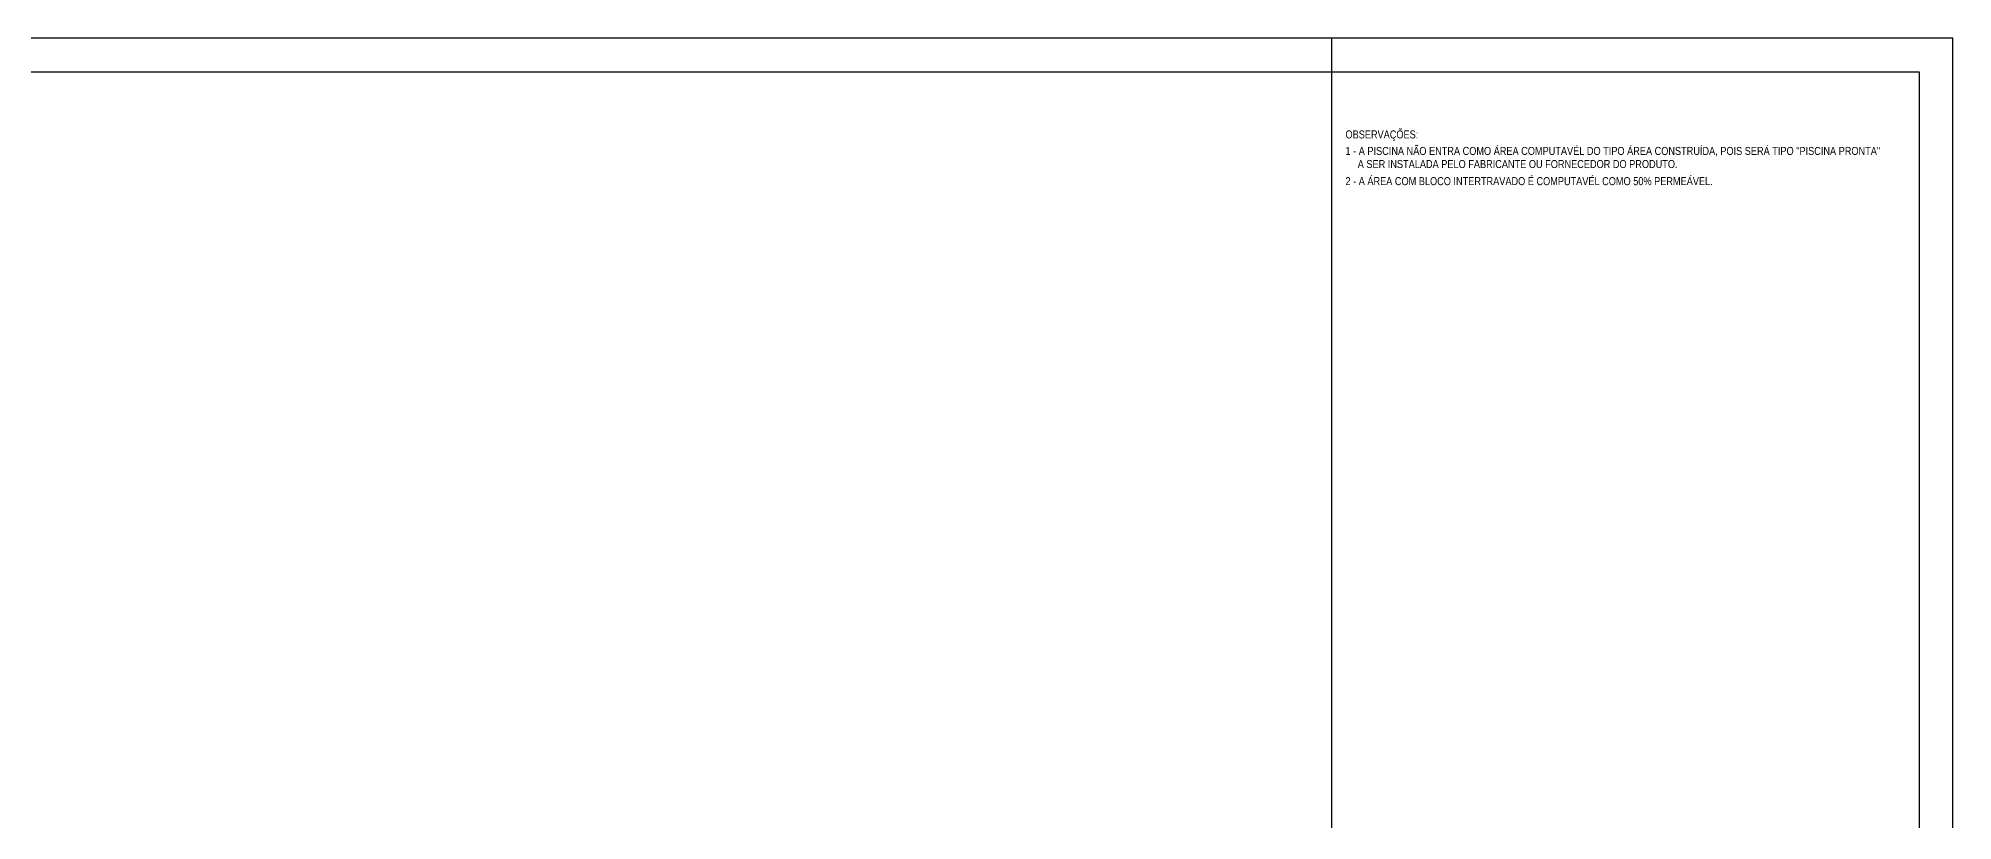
# Model space of a CAD drawing. Header units: millimetres. Extents: x -6300 to 1991, y -4770 to 4545.
# Drawn here: x 1492.07 to 1534.85, y 117.25 to 134.74 of the extents above; entities that cross this region are included whole.
import ezdxf

# ---------------------------------------------------------------- set-up
doc = ezdxf.new("R2010")
doc.units = ezdxf.units.MM
doc.header["$LTSCALE"] = 20
doc.header["$MEASUREMENT"] = 0
doc.layers.get('0').update_dxf_attribs({"linetype": 'CONTINUOUS'})
doc.layers.add('Lotes', color=2, linetype='CONTINUOUS')
doc.layers.add('TEXTO', color=2, linetype='CONTINUOUS')
doc.styles.add('F2', font='ARIALN.TTF')

msp = doc.modelspace()

# ---------------------------------------------------------------- linework, layer by layer
at = {"color": 2}
msp.add_line((1520.974, 113.196), (1520.974, 134.739), dxfattribs=at)
at = {"layer": 'Lotes', "color": 2}
msp.add_lwpolyline([(1460.276, 90.189), (1534.849, 90.189), (1534.849, 134.739), (1460.276, 134.739)], close=True, dxfattribs=at)
at = {"layer": 'Lotes', "color": 1}
msp.add_lwpolyline([(1462.151, 133.989), (1534.099, 133.989), (1534.099, 90.939), (1462.151, 90.939)], close=True, dxfattribs=at)

# ---------------------------------------------------------------- texts
at = {"layer": 'TEXTO', "color": 2, "style": 'F2'}
for s, p in [('OBSERVAÇÕES:', (1521.279, 132.501)), ('1 - A PISCINA NÃO ENTRA COMO ÁREA COMPUTAVÉL DO TIPO ÁREA CONSTRUÍDA, POIS SERÁ TIPO "PISCINA PRONTA"', (1521.279, 132.132)), (' A SER INSTALADA PELO FABRICANTE OU FORNECEDOR DO PRODUTO.', (1521.496, 131.839)), ('2 - A ÁREA COM BLOCO INTERTRAVADO É COMPUTAVÉL COMO 50%%% PERMEÁVEL.', (1521.279, 131.457))]:
    msp.add_text(s, height=0.17883, dxfattribs=at).set_placement(p)

doc.saveas('drawing.dxf')
